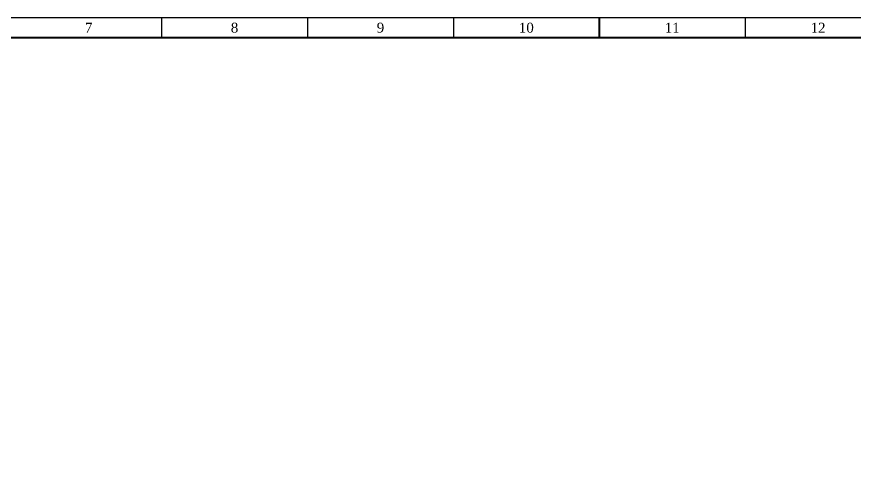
# Model space of a CAD drawing. Header units: metres. Extents: x 1218 to 2690, y 1163 to 1758.
# Drawn here: x 1660.3 to 2083, y 1528.9 to 1758.3 of the extents above; entities that cross this region are included whole.
import ezdxf
from ezdxf.enums import TextEntityAlignment as Align

# ---------------------------------------------------------------- set-up
doc = ezdxf.new("R2010")
doc.units = ezdxf.units.M
doc.styles.add('Times', font='times.ttf')

# ---------------------------------------------------------------- blocks, each defined once
blk = doc.blocks.new('*U717')
at = {"color": 5}
blk.add_lwpolyline([(0, 0), (1471, 0), (1471, 594), (0, 594)], close=True, dxfattribs=at)

msp = doc.modelspace()

# ---------------------------------------------------------------- linework, layer by layer
at = {"color": 5}
for p, q in [((1733.32, 1757.77), (1733.32, 1747.77)), ((1806.87, 1757.77), (1806.87, 1747.77)), ((1880.42, 1757.77), (1880.42, 1747.77)), ((1953.97, 1757.77), (1953.97, 1747.77)), ((2027.52, 1757.77), (2027.52, 1747.77))]:
    msp.add_line(p, q, dxfattribs=at)
at = {"color": 5, "const_width": 1}
msp.add_lwpolyline([(1953.97, 1757.77), (1953.97, 1747.77)], dxfattribs=at)
msp.add_lwpolyline([(1243.47, 1173.77), (2679.47, 1173.77), (2679.47, 1747.77), (1243.47, 1747.77)], close=True, dxfattribs=at)

# ---------------------------------------------------------------- block references
msp.add_blockref('*U717', (1218.47, 1163.77))

# ---------------------------------------------------------------- texts
at = {"color": 4, "style": 'Times'}
for s, p in [('7', (1696.54, 1752.77)), ('8', (1770.09, 1752.77)), ('9', (1843.64, 1752.77)), ('10', (1917.19, 1752.77)), ('11', (1990.74, 1752.77)), ('12', (2064.29, 1752.77))]:
    msp.add_text(s, height=5, dxfattribs=at).set_placement(p, align=Align.MIDDLE)

doc.saveas('drawing.dxf')
